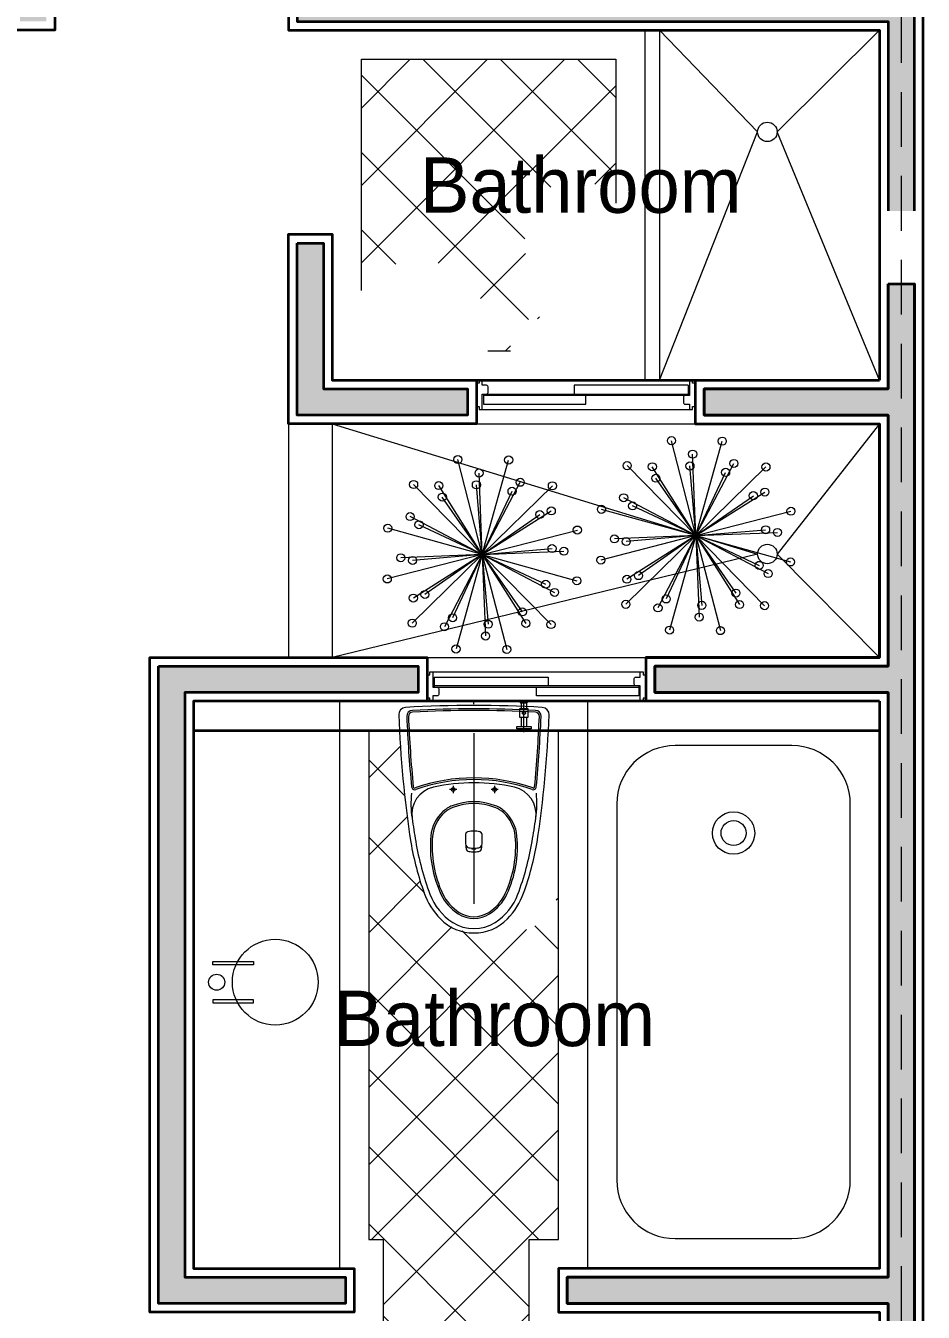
# Model space of a CAD drawing. Header units: inches. Extents: x 26.6 to 66.9, y -8.9 to 33.5.
# Drawn here: x 37.625 to 40.7, y 22.439 to 26.849 of the extents above; entities that cross this region are included whole.
import ezdxf

# ---------------------------------------------------------------- set-up
doc = ezdxf.new("R2010")
doc.units = ezdxf.units.IN
doc.header["$MEASUREMENT"] = 0
for name, pattern in [('CENTRO', [2, 1.25, -0.25, 0.25, -0.25]), ('DASHED2', [0.375, 0.25, -0.125]), ('NASCOSTA', [0.375, 0.25, -0.125])]:
    doc.linetypes.add(name, pattern=pattern)
doc.layers.add('01-Text 1 75 int', color=250, linetype='Continuous')
for name, color, linetype, lineweight in [('10', 252, 'CENTRO', 9), ('7', 146, 'Continuous', 0), ('9', 76, 'Continuous', 0), ('DOOR WINDOW 1 75', 251, 'Continuous', 9), ('FURNITURE E 1 75', 252, 'Continuous', 13), ('HATCH A 1 75', 9, 'Continuous', 0), ('SEGMENTED 1 75', 253, 'DASHED2', 5), ('WALL 1 75', 250, 'Continuous', 35)]:
    doc.layers.add(name, color=color, linetype=linetype, lineweight=lineweight)
doc.layers.add('TREE E 1 75', color=9, linetype='Continuous', lineweight=5, transparency=0.6)
doc.styles.add('SS_Projects_75_notes_interior', font='', dxfattribs={"height": 0.19})
doc.styles.get('SS_Projects_75_notes_interior').set_extended_font_data('Bahnschrift')

# ---------------------------------------------------------------- blocks, each defined once
blk = doc.blocks.new('FLORES')
at = {"layer": 'TREE E 1 75'}
for q in [(0, 0.4482), (-0.2241, 0.3882), (-0.1143, 0.3548), (0.2241, 0.3882), (0.0784, 0.3644), (-0.1115, 0.2995), (0.0532, 0.3152), (-0.2764, 0.2501), (0.2501, 0.2764), (0.2036, 0.2464), (-0.3882, 0.2241), (-0.2464, 0.2036), (0.3882, 0.2241), (-0.3644, 0.0784), (0.3548, 0.1143), (0.2995, 0.1115), (-0.3152, 0.0532), (-0.4482, 0), (-0.3882, -0.2241), (-0.3548, -0.1143), (-0.2995, -0.1115), (-0.2501, -0.2764), (-0.2241, -0.3882), (-0.2036, -0.2464), (-0.0784, -0.3644), (-0.0532, -0.3152), (0.3882, -0.2241), (0.3644, -0.0784), (0.4482, 0), (0.3152, -0.0532), (0.2764, -0.2501), (0.2464, -0.2036), (0.2241, -0.3882), (0.1143, -0.3548), (0.1115, -0.2995), (0, -0.4482)]:
    blk.add_line((0, 0), q, dxfattribs=at)
for centre in [(0, 0.4482), (-0.2241, 0.3882), (-0.1143, 0.3548), (0.0784, 0.3644), (0.2241, 0.3882), (-0.1115, 0.2995), (0.0532, 0.3152), (0.2501, 0.2764), (-0.3882, 0.2241), (-0.2764, 0.2501), (0.2036, 0.2464), (0.3882, 0.2241), (-0.2464, 0.2036), (0.2995, 0.1115), (0.3548, 0.1143), (-0.3644, 0.0784), (-0.3152, 0.0532), (-0.4482, 0), (0.4482, 0), (0.3152, -0.0532), (-0.3548, -0.1143), (-0.2995, -0.1115), (0.3644, -0.0784), (-0.3882, -0.2241), (-0.2036, -0.2464), (0.2464, -0.2036), (0.2764, -0.2501), (0.3882, -0.2241), (-0.2501, -0.2764), (0.1115, -0.2995), (-0.0784, -0.3644), (-0.0532, -0.3152), (0.1143, -0.3548), (-0.2241, -0.3882), (0.2241, -0.3882), (0, -0.4482)]:
    blk.add_circle(centre, 0.0184, dxfattribs=at)

msp = doc.modelspace()

# ---------------------------------------------------------------- hatches: boundary and pattern name
at = {"layer": 'HATCH A 1 75', "lineweight": 0}
h = msp.add_hatch(dxfattribs=at)
h.set_pattern_fill('ANSI37', color=256, scale=1.5, style=0)
h.set_pattern_definition([(45, (-660.4095, 24.23599), (-0.13258252, 0.13258252), []), (135, (-660.4095, 24.23599), (-0.13258252, -0.13258252), [])])
edge = h.paths.add_edge_path()
edge.add_line((38.7746, 26.7335), (39.646, 26.7335))
edge.add_line((39.646, 26.7335), (39.646, 26.2401))
edge.add_line((39.646, 26.2401), (39.6069, 26.2863))
edge.add_line((39.6069, 26.2863), (39.5727, 26.3067))
edge.add_line((39.5727, 26.3067), (39.5315, 26.3186))
edge.add_line((39.5315, 26.3186), (39.4849, 26.3186))
edge.add_line((39.4849, 26.3186), (39.4267, 26.298))
edge.add_line((39.4267, 26.298), (39.3721, 26.2427))
edge.add_line((39.3721, 26.2427), (39.346, 26.1869))
edge.add_line((39.346, 26.1869), (39.3383, 26.1577))
edge.add_line((39.3383, 26.1577), (39.3332, 26.0952))
edge.add_line((39.3332, 26.0952), (39.3447, 26.0157))
edge.add_line((39.3447, 26.0157), (39.3554, 25.9661))
edge.add_line((39.3554, 25.9661), (39.3707, 25.902))
edge.add_line((39.3707, 25.902), (39.3784, 25.8721))
edge.add_line((39.3784, 25.8721), (39.3858, 25.8449))
edge.add_line((39.3858, 25.8449), (39.3584, 25.8423))
edge.add_line((39.3584, 25.8423), (39.3422, 25.8404))
edge.add_line((39.3422, 25.8404), (39.3155, 25.831))
edge.add_line((39.3155, 25.831), (39.3019, 25.8194))
edge.add_line((39.3019, 25.8194), (39.2935, 25.8074))
edge.add_line((39.2935, 25.8074), (39.2889, 25.7969))
edge.add_line((39.2889, 25.7969), (39.2889, 25.7969))
edge.add_line((39.2889, 25.7969), (39.2862, 25.7842))
edge.add_line((39.2862, 25.7842), (39.2857, 25.7769))
edge.add_line((39.2857, 25.7769), (39.2857, 25.7335))
edge.add_line((39.2857, 25.7335), (39.2075, 25.7325))
edge.add_line((39.2075, 25.7325), (39.2075, 25.8069))
edge.add_arc((38.9704, 25.8069), 0.2372, 0, 90)
edge.add_arc((38.9704, 25.8067), 0.2374, 90, 145.5741)
edge.add_line((38.7746, 25.9409), (38.7746, 26.7335))
h = msp.add_hatch(dxfattribs=at)
h.set_pattern_fill('ANSI37', color=256, scale=1.5, style=0)
h.set_pattern_definition([(45, (-660.4095, 24.03599), (-0.13258252, 0.13258252), []), (135, (-660.4095, 24.03599), (-0.13258252, -0.13258252), [])])
h.paths.add_polyline_path([(39.4496, 22.6885), (39.4496, 23.865), (39.4159, 23.805), (39.3661, 23.7605), (39.3201, 23.7424), (39.2851, 23.7385), (39.2597, 23.7406), (39.223, 23.7511), (39.2226, 23.7513), (39.2223, 23.7511), (39.1601, 23.7385), (39.098, 23.7511), (39.0455, 23.7867), (39.0082, 23.8359), (38.9825, 23.8961), (38.9629, 23.9615), (38.9438, 24.0495), (38.9289, 24.158), (38.917, 24.2672), (38.9109, 24.3391), (38.9048, 24.4335), (38.7996, 24.4335), (38.7996, 22.6885), (38.8496, 22.6885), (38.8496, 22.3385), (38.1496, 22.3385), (38.1496, 21.4785), (38.2996, 21.4785), (38.2996, 21.0285), (39.8496, 21.0285), (39.8496, 22.3385), (39.3496, 22.3385), (39.3496, 22.6885)])
at = {"layer": 'WALL 1 75'}
h = msp.add_hatch(color=256, dxfattribs=at)
h.paths.add_polyline_path([(34.6246, 29.8635), (34.5796, 29.8635), (34.5796, 26.2135), (34.6246, 26.2135)])
h.paths.add_polyline_path([(34.6696, 29.8635), (34.6246, 29.8635), (34.6246, 26.2135), (34.6696, 26.2135), (34.6696, 26.8635), (36.7446, 26.8635), (36.7446, 27.5535), (36.6546, 27.5535), (36.6546, 26.9535), (34.6696, 26.9535)])
h.paths.add_polyline_path([(37.6946, 29.9135), (37.6046, 29.9135), (37.6046, 26.8635), (37.6946, 26.8635)])
h.paths.add_polyline_path([(38.6446, 26.9535), (38.6446, 27.5535), (38.5546, 27.5535), (38.5546, 26.8635), (40.5796, 26.8635), (40.5796, 26.2135), (40.6246, 26.2135), (40.6246, 29.8635), (40.5796, 29.8635), (40.5796, 26.9535)])
h.paths.add_polyline_path([(40.6246, 26.2135), (40.6696, 26.2135), (40.6696, 29.8635), (40.6246, 29.8635)])
h = msp.add_hatch(color=256, dxfattribs=at)
h.paths.add_polyline_path([(38.5546, 26.1035), (38.6446, 26.1035), (38.6446, 25.6035), (39.1385, 25.6035), (39.1385, 25.5135), (38.5546, 25.5135)])
h.paths.add_polyline_path([(38.0796, 24.6535), (38.9696, 24.6535), (38.9696, 24.5635), (38.1696, 24.5635), (38.1696, 22.5585), (38.7196, 22.5585), (38.7196, 22.4685), (38.0796, 22.4685)])
h.paths.add_polyline_path([(38.0796, 21.3485), (38.1696, 21.3485), (38.1696, 19.9135), (36.7796, 19.9135), (36.7796, 20.5135), (36.6046, 20.5135), (36.6046, 20.6035), (36.8696, 20.6035), (36.8696, 20.0035), (38.0796, 20.0035)])
msp.add_hatch(color=256, dxfattribs=at).paths.add_polyline_path([(40.5796, 25.9635), (40.6696, 25.9635), (40.6696, 20.7335), (40.5796, 20.7335), (40.5796, 22.4685), (39.4796, 22.4685), (39.4796, 22.5585), (40.5796, 22.5585), (40.5796, 24.5635), (39.7796, 24.5635), (39.7796, 24.6535), (40.5796, 24.6535), (40.5797, 25.5135), (39.9485, 25.5135), (39.9485, 25.6035), (40.5796, 25.6035)])

# ---------------------------------------------------------------- linework, layer by layer
at = {"layer": '10', "color": 4, "lineweight": 0}
msp.add_circle((39.3315, 24.4928), 0.005, dxfattribs=at)
at = {"layer": '7', "lineweight": 0}
msp.add_lwpolyline([(39.2857, 25.7335), (39.2075, 25.7335)], dxfattribs=at)
at = {"layer": 'Defpoints', "color": 4, "lineweight": 0}
for p in [(39.1601, 24.5185), (39.4145, 24.3998)]:
    msp.add_point(p, dxfattribs=at)
at = {"layer": 'DOOR WINDOW 1 75'}
for p, q in [((39.193, 25.586), (39.193, 25.551)), ((39.8985, 25.581), (39.193, 25.581)), ((39.894, 25.616), (39.894, 25.581)), ((39.0241, 24.616), (39.0241, 24.581)), ((39.7296, 24.586), (39.0241, 24.586)), ((39.7251, 24.586), (39.7251, 24.551))]:
    msp.add_line(p, q, dxfattribs=at)
for points in [[(39.9085, 25.6335), (39.1785, 25.6335), (39.1785, 25.6235), (39.1685, 25.6235), (39.1685, 25.5435), (39.1785, 25.5435), (39.1785, 25.5335), (39.9085, 25.5335)], [(39.8985, 25.6335), (39.8985, 25.581)], [(39.9085, 25.5335), (39.9085, 25.5435), (39.9185, 25.5435), (39.9185, 25.6235), (39.9085, 25.6235), (39.9085, 25.6335)], [(39.1885, 25.5335), (39.1885, 25.586), (39.894, 25.586)], [(39.193, 25.551), (39.5435, 25.551), (39.5435, 25.581)], [(39.894, 25.616), (39.5035, 25.616), (39.5035, 25.586)], [(39.7396, 24.5335), (39.0096, 24.5335), (39.0096, 24.5435), (38.9996, 24.5435), (38.9996, 24.6235), (39.0096, 24.6235), (39.0096, 24.6335), (39.7396, 24.6335)], [(39.0196, 24.6335), (39.0196, 24.581), (39.7251, 24.581)], [(39.0241, 24.616), (39.4146, 24.616), (39.4146, 24.586)], [(39.7396, 24.6335), (39.7396, 24.6235), (39.7496, 24.6235), (39.7496, 24.5435), (39.7396, 24.5435), (39.7396, 24.5335)], [(39.7251, 24.551), (39.3746, 24.551), (39.3746, 24.581)], [(39.7296, 24.5335), (39.7296, 24.586)]]:
    msp.add_lwpolyline(points, dxfattribs=at)
for points in [[(39.2035, 25.586, 0.414214), (39.2085, 25.591), (39.2085, 25.611, 0.414214), (39.2035, 25.616), (39.1885, 25.616), (39.1885, 25.6335)], [(39.8835, 25.581, 0.414214), (39.8785, 25.576), (39.8785, 25.556, 0.414214), (39.8835, 25.551), (39.8985, 25.551), (39.8985, 25.5335)], [(39.7146, 24.586, -0.414214), (39.7096, 24.591), (39.7096, 24.611, -0.414214), (39.7146, 24.616), (39.7296, 24.616), (39.7296, 24.6335)], [(39.0346, 24.581, -0.414214), (39.0396, 24.576), (39.0396, 24.556, -0.414214), (39.0346, 24.551), (39.0196, 24.551), (39.0196, 24.5335)]]:
    msp.add_lwpolyline(points, format="xyb", dxfattribs=at)
at = {"layer": 'FURNITURE E 1 75', "lineweight": 0}
for p, q in [((39.746, 26.8335), (39.746, 25.6335)), ((39.796, 26.8335), (39.796, 25.6335)), ((40.1322, 26.4846), (39.796, 26.8335)), ((40.1989, 26.4846), (40.5496, 26.8335)), ((39.796, 25.6335), (40.1322, 26.4846)), ((40.5496, 25.6335), (40.1989, 26.4846)), ((39.4981, 25.6335), (39.6103, 25.6335)), ((38.6746, 25.4835), (40.1322, 25.0377)), ((40.5496, 25.4835), (40.1989, 25.0377)), ((40.1322, 25.0377), (38.6746, 24.6835)), ((40.1989, 25.0377), (40.5496, 24.6835)), ((38.6996, 24.5335), (38.6996, 22.5885)), ((39.1601, 24.5235), (39.1601, 24.5335)), ((39.3224, 24.5263), (39.3164, 24.5335)), ((39.3466, 24.5335), (39.3164, 24.5335)), ((39.3406, 24.5263), (39.3224, 24.5263)), ((39.3224, 24.5263), (39.3224, 24.5081)), ((39.3315, 24.4265), (39.3315, 24.5335)), ((39.3406, 24.5263), (39.3466, 24.5335)), ((39.3406, 24.5263), (39.3406, 24.5081)), ((39.5496, 24.5335), (39.5496, 22.5885)), ((39.3176, 24.5081), (39.3453, 24.5081)), ((39.3176, 24.4774), (39.3176, 24.5081)), ((39.3453, 24.4774), (39.3176, 24.4774)), ((39.3224, 24.4774), (39.3224, 24.4465)), ((39.3406, 24.4774), (39.3406, 24.4465)), ((39.3453, 24.5081), (39.3453, 24.4774)), ((39.3073, 24.4465), (39.356, 24.4465)), ((39.3073, 24.4388), (39.3073, 24.4465)), ((39.356, 24.4388), (39.3073, 24.4388)), ((39.356, 24.4465), (39.356, 24.4388)), ((39.1601, 24.4235), (39.1601, 23.8381)), ((39.1013, 24.2303), (39.0769, 24.2303)), ((39.0891, 24.2426), (39.0891, 24.2181)), ((39.2433, 24.2303), (39.2189, 24.2303)), ((39.2311, 24.2426), (39.2311, 24.2181))]:
    msp.add_line(p, q, dxfattribs=at)
msp.add_lwpolyline([(38.9048, 24.4335), (38.7996, 24.4335), (38.7996, 22.6885), (38.8496, 22.6885), (38.8496, 22.3385), (38.1496, 22.3385), (38.1496, 21.4785), (38.2996, 21.4785), (38.2996, 21.0285), (39.8496, 21.0285), (39.8496, 22.3385), (39.3496, 22.3385), (39.3496, 22.6885), (39.4496, 22.6885), (39.4496, 24.4335), (39.4154, 24.4335)], dxfattribs=at)
msp.add_lwpolyline([(40.4496, 22.8912), (40.4496, 24.1811, 0.414214), (40.2496, 24.3811), (39.8496, 24.3811, 0.414214), (39.6496, 24.1811), (39.6496, 22.8912, 0.414214), (39.8496, 22.6912), (40.2496, 22.6912, 0.414214)], format="xyb", close=True, dxfattribs=at)
at = {"layer": 'FURNITURE E 1 75', "lineweight": 0, "elevation": -0.966}
msp.add_lwpolyline([(39.1574, 24.0282, -0.036111), (39.163, 24.0282, -0.025169), (39.165, 24.0279, -0.056573), (39.1668, 24.0274, -0.663706), (39.1668, 24.0268, -0.056573), (39.165, 24.0263, -0.025169), (39.163, 24.026, -0.036111), (39.1574, 24.026, -0.025169), (39.1554, 24.0263, -0.056573), (39.1536, 24.0268, -0.663706), (39.1536, 24.0274, -0.056573), (39.1554, 24.0279, -0.025169), (39.1574, 24.0282, -0.01805)], format="xyb", dxfattribs=at)
at = {"layer": 'FURNITURE E 1 75', "lineweight": 0}
for points in [[(38.2658, 23.6409), (38.4047, 23.6409), (38.4047, 23.6297), (38.2658, 23.6297)], [(38.2658, 23.4989), (38.4047, 23.4989), (38.4047, 23.51), (38.2658, 23.51)]]:
    msp.add_lwpolyline(points, close=True, dxfattribs=at)
for centre, radius in [((40.1655, 26.4846), 0.0334), ((40.1655, 25.0377), 0.0334), ((39.0891, 24.2303), 0.0065), ((39.2311, 24.2303), 0.0065), ((40.0496, 24.0811), 0.0726), ((40.0496, 24.0811), 0.0428), ((38.4796, 23.5699), 0.147), ((38.2787, 23.5699), 0.0275)]:
    msp.add_circle(centre, radius, dxfattribs=at)
for centre, radius, start, end in [((38.9274, 24.487), 0.025, 93.204, 182.3466), ((42.8478, 24.6403), 3.9485, 182.2393, 188.605), ((39.1601, 20.3295), 4.1891, 86.796, 93.204), ((38.9503, 24.4815), 0.0202, 92.8927, 182.4507), ((43.1683, 24.647), 4.2415, 182.2481, 185.5146), ((38.9503, 24.4815), 0.0145, 92.8927, 182.4507), ((43.1684, 24.647), 4.2358, 182.2478, 185.5139), ((39.1601, 20.3295), 4.1775, 87.1073, 92.8927), ((39.1601, 20.3295), 4.1718, 87.1073, 92.8927), ((35.1518, 24.647), 4.2358, 354.4861, 357.7522), ((39.3699, 24.4815), 0.0145, 357.5493, 87.1073), ((39.3699, 24.4815), 0.0202, 357.5493, 87.1073), ((35.1519, 24.647), 4.2415, 354.4854, 357.7519), ((35.4724, 24.6403), 3.9485, 351.395, 357.7607), ((39.3928, 24.487), 0.025, 357.6534, 86.796), ((39.1601, 23.6637), 0.6065, 70.6147, 109.3853), ((39.1601, 23.6637), 0.6008, 70.6147, 109.3853), ((39.2886, 24.1828), 0.3443, 174.1226, 188.5048), ((38.9571, 24.2405), 0.0107, 186.0106, 289.3853), ((39.0421, 24.1454), 0.095, 102.6994, 188.1778), ((38.9571, 24.2405), 0.005, 186.0106, 289.3853), ((39.1601, 23.6219), 0.6316, 77.3006, 102.6994), ((39.2781, 24.1454), 0.095, 351.8222, 77.3006), ((39.3631, 24.2405), 0.0107, 250.6147, 353.9894), ((39.3631, 24.2405), 0.005, 250.6147, 353.9894), ((39.0316, 24.1828), 0.3443, 351.4952, 5.8774), ((39.1219, 24.0814), 0.1, 111.171, 132.9777), ((39.1219, 24.0814), 0.094, 111.171, 132.9777), ((39.1601, 23.9827), 0.2058, 68.829, 111.1711), ((39.1601, 23.9827), 0.1998, 68.829, 111.1711), ((39.1983, 24.0814), 0.094, 47.0223, 68.829), ((39.1983, 24.0814), 0.1, 47.0223, 68.829), ((42.0379, 24.5759), 3.1215, 188.1778, 189.6547), ((39.1431, 24.0586), 0.1312, 132.9777, 174.5473), ((39.1431, 24.0586), 0.1252, 132.9777, 174.5473), ((39.1771, 24.0586), 0.1252, 5.4527, 47.0223), ((39.1771, 24.0586), 0.1312, 5.4527, 47.0223), ((36.2823, 24.5759), 3.1215, 350.3453, 351.8222), ((39.1419, 24.0756), 0.0106, 101.692, 175.3495), ((39.1601, 23.9876), 0.1004, 90, 101.692), ((39.1593, 23.9876), 0.1004, 78.308, 90), ((39.1775, 24.0756), 0.0106, 4.6505, 78.308), ((39.9378, 24.2186), 1.0082, 189.6547, 199.8884), ((39.9378, 24.2186), 0.9912, 189.6547, 200.5091), ((39.1536, 23.8908), 0.15, 230.907, 230.907), ((39.3944, 24.0346), 0.3835, 174.5473, 205.1606), ((39.1666, 23.8908), 0.15, 309.093, 309.093), ((39.3944, 24.0346), 0.3775, 174.5473, 205.1606), ((39.3249, 24.0607, -0.966), 0.1942, 175.3495, 190.0961), ((39.1441, 24.041, -0.966), 0.0106, 190.0961, 263.7543), ((39.1753, 24.041, -0.966), 0.0106, 276.2457, 349.9039), ((38.9945, 24.0607, -0.966), 0.1942, 349.9039, 4.6505), ((38.9258, 24.0346), 0.3775, 334.8394, 5.4527), ((38.9258, 24.0346), 0.3835, 334.8394, 5.4527), ((38.3824, 24.2186), 0.9912, 339.4909, 350.3453), ((38.3824, 24.2186), 1.0082, 340.1116, 350.3453), ((39.1441, 24.0285, -0.966), 0.0106, 190.0961, 263.7543), ((39.16, 24.186, -0.966), 0.1564, 263.7543, 270.0356), ((39.16, 24.1735, -0.966), 0.1564, 263.7543, 270.0356), ((39.1594, 24.186, -0.966), 0.1564, 269.9644, 276.2457), ((39.1594, 24.1735, -0.966), 0.1564, 269.9644, 276.2457), ((39.1753, 24.0285, -0.966), 0.0106, 276.2457, 349.9039), ((39.2223, 23.9598), 0.2474, 199.8884, 224.3895), ((39.1931, 23.94), 0.1962, 200.5091, 237.3762), ((39.1931, 23.94), 0.1612, 205.1606, 237.3762), ((39.1931, 23.94), 0.1552, 205.1606, 237.3762), ((39.1271, 23.94), 0.1552, 302.6238, 334.8394), ((39.1271, 23.94), 0.1612, 302.6238, 334.8394), ((39.1271, 23.94), 0.1962, 302.6238, 339.4909), ((39.0979, 23.9598), 0.2474, 315.6105, 340.1116), ((39.1601, 23.8989), 0.1603, 224.3895, 315.6105), ((39.1601, 23.8885), 0.135, 237.3762, 302.6238), ((39.1601, 23.8885), 0.1, 237.3762, 302.6238), ((39.1601, 23.8885), 0.094, 237.3762, 302.6238)]:
    msp.add_arc(centre, radius, start, end, dxfattribs=at)
at = {"layer": 'HATCH A 1 75', "lineweight": 0}
msp.add_lwpolyline([(38.7746, 25.9408), (38.7746, 26.7335), (39.646, 26.7335), (39.646, 26.2401)], dxfattribs=at)
at = {"layer": 'SEGMENTED 1 75', "linetype": 'NASCOSTA', "lineweight": 9, "ltscale": 0.75}
msp.add_line((40.6246, 20.6835), (40.6246, 31.2335), dxfattribs=at)
at = {"layer": 'WALL 1 75', "lineweight": 0}
for p, q in [((39.1685, 25.6335), (39.1685, 25.4835)), ((39.9185, 25.6335), (39.9185, 25.4835)), ((38.9996, 24.5335), (38.9996, 24.6835)), ((39.7496, 24.5335), (39.7496, 24.6835))]:
    msp.add_line(p, q, dxfattribs=at)
at = {"layer": 'WALL 1 75', "lineweight": 5}
for p, q in [((38.5246, 25.4835), (38.5246, 24.6835)), ((38.6746, 25.4835), (38.6746, 24.6835)), ((39.1685, 25.4835), (39.9185, 25.4835)), ((38.9996, 24.6835), (39.7496, 24.6835))]:
    msp.add_line(p, q, dxfattribs=at)
at = {"layer": 'WALL 1 75'}
for p, q in [((39.5092, 25.4835), (39.5092, 25.4835)), ((39.9185, 25.4835), (40.5496, 25.4835)), ((40.5496, 24.6835), (40.5496, 25.4835)), ((39.7496, 24.6835), (40.5496, 24.6835)), ((38.1996, 24.4325), (40.5496, 24.4325))]:
    msp.add_line(p, q, dxfattribs=at)
for points in [[(40.6996, 20.1835), (40.6996, 33.4811)], [(40.6996, 30.7335), (39.7621, 30.7335), (39.7621, 30.5835), (40.5496, 30.5835), (40.5496, 26.9835), (38.6746, 26.9835), (38.6746, 27.5835), (38.5246, 27.5835), (38.5246, 26.8335), (40.5496, 26.8335), (40.5496, 25.6335)], [(40.5796, 29.8635), (40.5796, 26.9535), (38.6446, 26.9535), (38.6446, 27.5535), (38.5546, 27.5535), (38.5546, 26.8635), (40.5796, 26.8635), (40.5796, 26.2135)], [(40.6696, 26.2135), (40.6696, 29.8635)], [(39.1685, 25.6335), (39.1685, 25.4835), (38.5246, 25.4835), (38.5246, 26.1335), (38.6746, 26.1335), (38.6746, 25.6335), (40.5496, 25.6335)], [(40.5796, 25.9635), (40.5796, 25.6035)], [(40.6696, 20.7335), (40.6696, 25.9635)], [(39.9185, 25.6335), (39.9185, 25.4835), (40.5496, 25.4835), (40.5496, 24.6835), (39.7496, 24.6835), (39.7496, 24.5335)], [(40.5796, 25.6035), (39.9485, 25.6035), (39.9485, 25.5135), (40.5796, 25.5135)], [(40.5796, 25.5135), (40.5796, 24.6535), (39.7796, 24.6535), (39.7796, 24.5635), (40.5796, 24.5635), (40.5796, 22.5585), (39.4796, 22.5585), (39.4796, 22.4685), (40.5796, 22.4685), (40.5796, 20.7335)], [(40.5496, 24.5335), (38.1996, 24.5335), (38.1996, 22.5885), (38.7496, 22.5885), (38.7496, 22.4385), (38.0496, 22.4385), (38.0496, 24.6835), (38.9996, 24.6835), (38.9996, 24.5335)], [(40.5496, 24.5335), (40.5496, 22.5885), (39.4496, 22.5885), (39.4496, 22.4385), (40.5496, 22.4385), (40.5496, 20.3335), (39.3496, 20.3335), (39.3496, 20.9285)]]:
    msp.add_lwpolyline(points, dxfattribs=at)
for points in [[(36.8871, 30.7335), (38.5121, 30.7335), (38.5121, 30.5835), (37.7246, 30.5835), (37.7246, 26.8335), (37.5746, 26.8335), (37.5746, 30.5835), (36.8871, 30.5835)], [(38.5546, 26.1035), (38.6446, 26.1035), (38.6446, 25.6035), (39.1385, 25.6035), (39.1385, 25.5135), (38.5546, 25.5135)], [(40.5796, 25.9635), (40.6696, 25.9635), (40.6696, 20.7335), (40.5796, 20.7335), (40.5796, 22.4685), (39.4796, 22.4685), (39.4796, 22.5585), (40.5796, 22.5585), (40.5796, 24.5635), (39.7796, 24.5635), (39.7796, 24.6535), (40.5796, 24.6535), (40.5797, 25.5135), (39.9485, 25.5135), (39.9485, 25.6035), (40.5796, 25.6035)], [(38.0796, 24.6535), (38.9696, 24.6535), (38.9696, 24.5635), (38.1696, 24.5635), (38.1696, 22.5585), (38.7196, 22.5585), (38.7196, 22.4685), (38.0796, 22.4685)]]:
    msp.add_lwpolyline(points, close=True, dxfattribs=at)

# ---------------------------------------------------------------- block references
at = {"layer": '9', "xscale": 0.7499999999371706, "yscale": 0.7499999999371706, "zscale": 0.7499999999371706, "rotation": 224.4417292048859}
for p in [(39.9207, 25.1006), (39.1889, 25.036)]:
    msp.add_blockref('FLORES', p, dxfattribs=at)

# ---------------------------------------------------------------- texts
at = {"layer": '01-Text 1 75 int', "char_height": 0.19, "attachment_point": 1, "style": 'SS_Projects_75_notes_interior'}
for insert in [(38.9753, 26.3972), (38.6792, 23.5409)]:
    msp.add_mtext_dynamic_manual_height_columns('Bathroom', width=6.348544, gutter_width=1.5, heights=[0], dxfattribs=dict(at, insert=insert))

doc.saveas('drawing.dxf')
